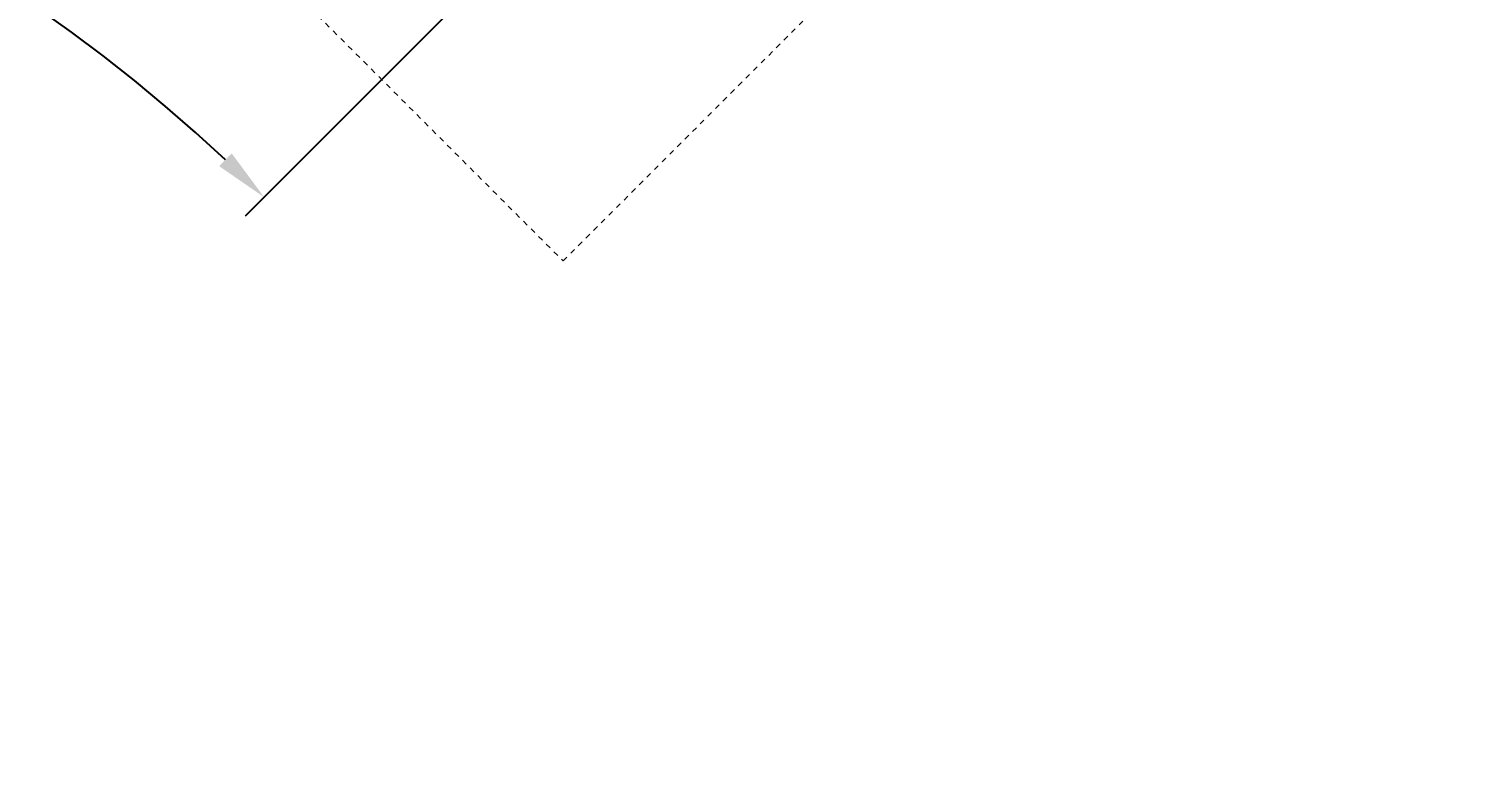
# Model space of a CAD drawing. Header units: inches. Extents: x -14 to 184, y -4 to 134.
# Drawn here: x 51.35 to 77.98, y 40.05 to 53.69 of the extents above; entities that cross this region are included whole.
import ezdxf

# ---------------------------------------------------------------- set-up
doc = ezdxf.new("R2010")
doc.units = ezdxf.units.IN
doc.linetypes.add('HIDDEN', pattern=[1.905, 1.27, -0.635])
doc.layers.add('ZANO_R_przerywana', color=250, linetype='HIDDEN', lineweight=0)
doc.layers.add('ZANO_W', color=1, linetype='Continuous', lineweight=0)
doc.styles.get("Standard").update_dxf_attribs({"font": 'arial.ttf'})
doc.dimstyles.new('amerykanie', dxfattribs={"dimtxt": 50, "dimasz": 50, "dimexe": 0.5, "dimexo": 0.5, "dimgap": 1, "dimtad": 1, "dimdec": 0, "dimzin": 0, "dimlunit": 5, "dimtxsty": 'Standard', "dimcen": 0.09, "dimclrd": 1, "dimclre": 1, "dimclrt": 1, "dimazin": 0, "dimtfac": 1, "dimtdec": 0, "dimtmove": 0, "dimatfit": 3, "dimfxl": 1, "dimtzin": 0, "dimarcsym": 1})

# ---------------------------------------------------------------- blocks, each defined once
blk = doc.blocks.new('*D387')
at = {"layer": 'ZANO_W', "color": 1, "lineweight": -2}
for p, q in [((8.677, 54.479), (12.95, 50.207)), ((59.639, 54.479), (55.366, 50.207))]:
    blk.add_line(p, q, dxfattribs=at)
blk.add_arc((34.158, 28.998), 30.493, 46.8791, 133.1209, dxfattribs=at)
at = {"layer": 'ZANO_W', "color": 1}
for points in [[(13.199, 51.375), (13.431, 51.136), (12.597, 50.56)], [(54.885, 51.136), (55.117, 51.375), (55.72, 50.56)]]:
    blk.add_solid(points, dxfattribs=at)
at = {"layer": 'ZANO_W', "color": 1, "insert": (34.158, 60.831), "char_height": 1.625, "attachment_point": 5}
blk.add_mtext("90%%d0'", dxfattribs=at)
blk = doc.blocks.new('*D389')
at = {"layer": 'ZANO_W', "color": 1, "lineweight": -2}
blk.add_line((56.828, 77.282), (42.328, 46.684), dxfattribs=at)
at = {"layer": 'ZANO_W', "color": 1}
blk.add_solid([(56.978, 77.21), (56.677, 77.353), (57.256, 78.185)], dxfattribs=at)
at = {"layer": 'ZANO_W', "color": 1, "insert": (43.513, 52.316), "char_height": 1.625, "attachment_point": 5, "rotation": 64.6449}
blk.add_mtext('R53 15/16', dxfattribs=at)

msp = doc.modelspace()

# ---------------------------------------------------------------- linework, layer by layer
at = {"layer": 'ZANO_R_przerywana', "ltscale": 0.05}
for p, q in [((61.27333, 49.37645), (77.97665, 66.07976)), ((54.31362, 56.33616), (61.27333, 49.37645))]:
    msp.add_line(p, q, dxfattribs=at)

# ---------------------------------------------------------------- dimensions: what is measured, and where the dimension line sits
at = {"layer": 'ZANO_W'}
dim = msp.add_radius_dim(center=(34.158287, 29.443827), mpoint=(57.255743, 78.185453), dimstyle='amerykanie', override={"dimtxt": 1.625, "dimasz": 1, "dimgap": 0.5, "dimdec": 4, "dimaunit": 1, "dimadec": 1, "dimtdec": 4, "dimtmove": 1, "dimfrac": 2}, dxfattribs=at)
dim.commit()
dim.dimension.update_dxf_attribs({"geometry": '*D389', "text_midpoint": (44.724788, 51.741886), "dimtype": 164})
dim = msp.add_angular_dim_2l(base=(42.05041, 58.4522), line1=((59.99275, 54.83286), (60.27113, 55.11125)), line2=((8.04544, 55.11125), (8.32383, 54.83286)), dimstyle='amerykanie', override={"dimtxt": 1.625, "dimasz": 1, "dimgap": 0.5, "dimdec": 4, "dimaunit": 1, "dimadec": 1, "dimtdec": 4, "dimtmove": 1, "dimfrac": 2}, dxfattribs=at)
dim.commit()
dim.dimension.update_dxf_attribs({"geometry": '*D387', "text_midpoint": (34.15829, 60.83143)})

doc.saveas('drawing.dxf')
